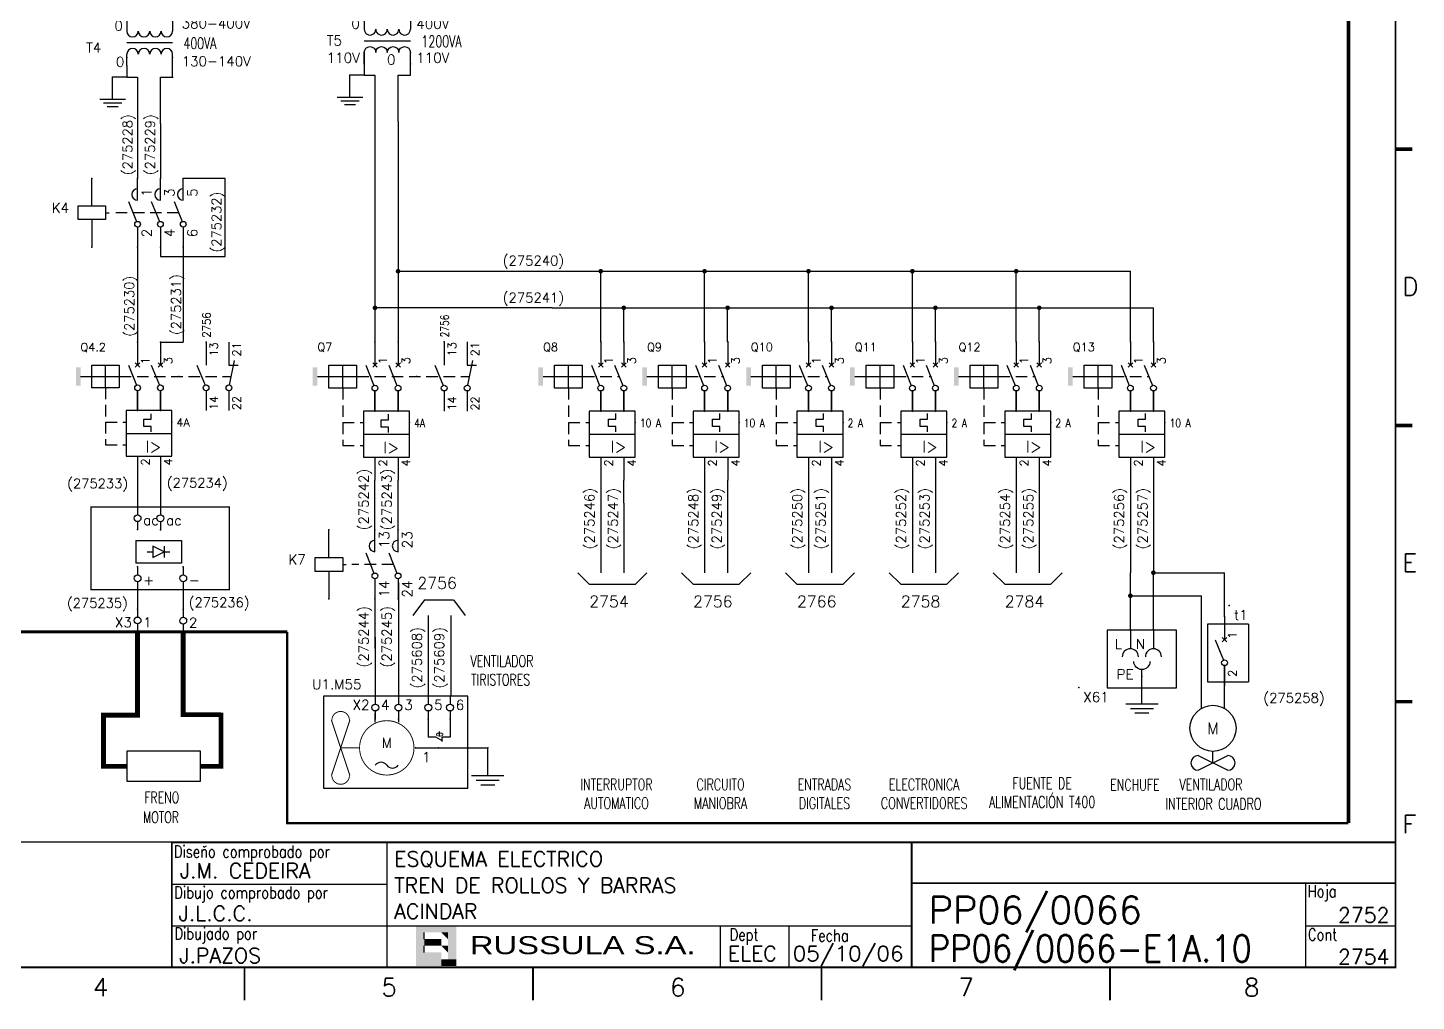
# Model space of a CAD drawing. Extents: x 12 to 526, y -7 to 367.
# Drawn here: x 222.1 to 526.2, y -6.9 to 206.4 of the extents above; entities that cross this region are included whole.
import ezdxf
from ezdxf.enums import TextEntityAlignment as Align

# ---------------------------------------------------------------- set-up
doc = ezdxf.new("R2010")
doc.units = 0
doc.header["$LTSCALE"] = 10
doc.header["$MEASUREMENT"] = 0
doc.linetypes.add('DASHDOT', pattern=[1, 0.5, -0.25, 0, -0.25])
doc.linetypes.add('HIDDEN', pattern=[0.375, 0.25, -0.125])
doc.layers.get('0').update_dxf_attribs({"linetype": 'CONTINUOUS'})
for name, color, linetype in [('$MKLNK', 7, 'HIDDEN'), ('1', 7, 'CONTINUOUS'), ('10', 5, 'CONTINUOUS'), ('102', 7, 'CONTINUOUS'), ('2', 7, 'CONTINUOUS'), ('25', 3, 'CONTINUOUS'), ('35', 2, 'CONTINUOUS'), ('4', 7, 'HIDDEN'), ('8', 1, 'CONTINUOUS'), ('9', 6, 'CONTINUOUS'), ('DIBUJO', 7, 'CONTINUOUS'), ('NODE', 7, 'CONTINUOUS')]:
    doc.layers.add(name, color=color, linetype=linetype)
doc.styles.add('ABBSTYLE', font='ROMANS.SHX', dxfattribs={"width": 0.8})
doc.styles.add('HELVETICA', font='HELV.SHX')
doc.styles.add('LABEL', font='SIMPLEX', dxfattribs={"width": 0.8, "height": 4})
doc.styles.add('ROMANS', font='romans')
doc.styles.get("Standard").update_dxf_attribs({"font": 'simplex'})

# ---------------------------------------------------------------- blocks, each defined once
blk = doc.blocks.new('NOD', base_point=(237.5, 170))
at = {"layer": 'NODE'}
blk.add_point((237.5, 170), dxfattribs=at)
blk = doc.blocks.new('T2')
for p, q in [((152.83, 172.88), (152.83, 177.24)), ((157.83, 172.88), (157.83, 177.24)), ((152.83, 162.88), (152.83, 157.88)), ((157.83, 162.88), (157.83, 157.88))]:
    blk.add_line(p, q)
for p in [(150.33, 170.38), (160.33, 170.38)]:
    blk.add_point(p)
at = {"layer": '102'}
for p, q in [((152.83, 187.88), (152.83, 182.88)), ((157.83, 187.88), (157.83, 182.88)), ((167.83, 187.88), (167.83, 182.88)), ((172.83, 187.88), (172.83, 182.88)), ((172.96, 178.49), (174.08, 183.88)), ((150.83, 182.88), (152.6, 178.46)), ((155.83, 182.88), (157.6, 178.46)), ((165.83, 182.88), (167.6, 178.46)), ((172.83, 182.88), (174.83, 182.88)), ((152.83, 177.25), (152.83, 172.88)), ((157.83, 177.25), (157.83, 172.88)), ((167.83, 177.25), (167.83, 172.88)), ((172.83, 177.25), (172.83, 172.88)), ((160.33, 172.88), (150.33, 172.88)), ((150.33, 172.88), (150.33, 167.88)), ((155.78, 170.99), (155.78, 172.21)), ((160.33, 167.88), (160.33, 172.88)), ((154.18, 170.99), (155.78, 170.99)), ((154.18, 169.39), (154.18, 170.99)), ((155.78, 169.39), (154.18, 169.39)), ((155.78, 168.21), (155.78, 169.39)), ((150.33, 167.88), (160.33, 167.88)), ((150.33, 167.88), (150.33, 162.88)), ((160.33, 162.88), (160.33, 167.88)), ((150.33, 162.88), (160.33, 162.88))]:
    blk.add_line(p, q, dxfattribs=at)
for centre in [(152.83, 177.88), (157.83, 177.88), (167.83, 177.88), (172.83, 177.88)]:
    blk.add_circle(centre, 0.625, dxfattribs=at)
for p in [(151.83, 180.38), (156.83, 180.38), (161.83, 180.38), (161.83, 180.38), (166.83, 180.38)]:
    blk.add_point(p, dxfattribs=at)
at = {"layer": '2', "linetype": 'HIDDEN'}
for p, q in [((145.83, 177.88), (145.83, 165.38)), ((148.96, 180.38), (173.29, 180.38)), ((145.83, 170.38), (150.33, 170.38)), ((145.83, 165.38), (150.33, 165.38))]:
    blk.add_line(p, q, dxfattribs=at)
at = {"layer": '2'}
blk.add_trace([(140.33, 182.38), (139.33, 182.38), (140.33, 178.38), (139.33, 178.38)], dxfattribs=at)
at = {"layer": 'DIBUJO'}
for p, q in [((142.83, 177.88), (142.83, 182.88)), ((142.83, 182.88), (148.83, 182.88)), ((145.83, 177.88), (145.83, 182.88)), ((148.83, 182.88), (148.83, 177.88)), ((153.33, 183.38), (152.33, 182.38)), ((152.33, 183.38), (153.33, 182.38)), ((157.33, 183.38), (158.33, 182.38)), ((158.33, 183.38), (157.33, 182.38)), ((140.33, 180.38), (148.83, 180.38)), ((148.83, 177.88), (142.83, 177.88))]:
    blk.add_line(p, q, dxfattribs=at)
at = {"layer": '2'}
for p in [(152.83, 187.88), (157.83, 187.88), (167.83, 187.88), (152.83, 172.88), (157.83, 172.88)]:
    blk.add_blockref('NOD', p, dxfattribs=at)
at = {"layer": '102'}
blk.add_text('I>', height=2.52, dxfattribs=at).set_placement((156.33, 163.72), align=Align.CENTER)
at = {"layer": 'DIBUJO', "color": 1, "style": 'ROMANS'}
for s, p in [('13', (170.43, 184.76)), ('21', (175.43, 184.76)), ('1', (155.43, 183.05)), ('3', (160.43, 183.05)), ('14', (170.43, 173)), ('22', (175.43, 173)), ('2', (155.43, 160.86)), ('4', (160.43, 160.86))]:
    blk.add_text(s, height=1.8, rotation=90, dxfattribs=at).set_placement(p)
at = {"layer": 'DIBUJO', "color": 6, "style": 'ROMANS', "width": 0.8}
for p in [(168.83, 188.88), (173.83, 188.88)]:
    blk.add_attdef('PAGCAUXABIERTO1', p, '', height=1.8, rotation=90, dxfattribs=at)
at = {"layer": 'DIBUJO', "color": 6, "style": 'ROMANS'}
blk.add_attdef('REFERENCIA', (140.33, 185.88), '', height=1.8, dxfattribs=at)
at = {"layer": 'DIBUJO', "color": 6, "style": 'ROMANS', "width": 0.8}
blk.add_attdef('REGULACION', (161.33, 169.38), '', height=1.8, dxfattribs=at)
blk = doc.blocks.new('CC')
at = {"layer": '$MKLNK'}
blk.add_line((142.44, 173.8), (133.44, 173.8), dxfattribs=at)
for p, q in [((138.44, 176.55), (138.44, 181.3)), ((143.44, 176.55), (143.44, 181.3)), ((138.44, 170.67), (138.44, 166.3)), ((143.44, 170.67), (143.44, 166.3))]:
    blk.add_line(p, q)
at = {"layer": '102'}
for p, q in [((136.44, 176.3), (138.21, 171.88)), ((141.44, 176.3), (143.21, 171.88))]:
    blk.add_line(p, q, dxfattribs=at)
for centre in [(138.44, 171.3), (143.44, 171.3)]:
    blk.add_circle(centre, 0.625, dxfattribs=at)
for centre in [(138.44, 177.8), (143.44, 177.8)]:
    blk.add_arc(centre, 1.25, 90, 270, dxfattribs=at)
at = {"layer": '2'}
for p in [(138.44, 181.3), (143.44, 181.3), (138.44, 166.3), (143.44, 166.3)]:
    blk.add_blockref('NOD', p, dxfattribs=at)
at = {"layer": '8', "flags": 8}
for tag, p in [('1A', (141.52, 177.3)), ('3A', (146.52, 177.3))]:
    blk.add_attdef(tag, p, '', height=2.15, rotation=90, dxfattribs=at)
for tag, p in [('2A', (141.52, 170.3)), ('4A', (146.52, 170.3))]:
    blk.add_attdef(tag, text='', height=2.15, rotation=90, dxfattribs=at).set_placement(p, align=Align.RIGHT)
at = {"layer": '9'}
blk.add_attdef('ID', text='', height=2.15, rotation=90, dxfattribs=at).set_placement((131.19, 173.8), align=Align.CENTER)
blk = doc.blocks.new('$$PLU21C')
for p, q in [((0, 2.5), (0, 0.75)), ((0, -0.75), (0, -2.5))]:
    blk.add_line(p, q)
at = {"layer": '2'}
blk.add_circle((0, 0), 0.75, dxfattribs=at)
for p in [(0, 2.5), (0, -2.5)]:
    blk.add_blockref('NOD', p, dxfattribs=at)
at = {"layer": '8'}
blk.add_attdef('*A', (1.25, -0.5), '', height=2.15, dxfattribs=at)
at = {"layer": '9'}
blk.add_attdef('ID', text='', height=2.15, dxfattribs=at).set_placement((-1.25, -0.5), align=Align.RIGHT)
blk = doc.blocks.new('$071501S')
at = {"layer": '2'}
for p, q in [((0, -6), (0, 0)), ((-3, -6), (3, -6)), ((-3, -9), (-3, -6)), ((3, -6), (3, -9)), ((3, -9), (-3, -9)), ((0, -9), (0, -15))]:
    blk.add_line(p, q, dxfattribs=at)
at = {"layer": '2', "rotation": 90}
for p in [(0, 0), (0, -15)]:
    blk.add_blockref('NOD', p, dxfattribs=at)
at = {"layer": '8'}
for tag, p in [('1A', (1, -3.325)), ('2A', (1, -13.325))]:
    blk.add_attdef(tag, p, '', height=2.15, dxfattribs=at)
at = {"layer": '9'}
blk.add_attdef('ID', text='', height=2.15, dxfattribs=at).set_placement((-5, -7.5), align=Align.RIGHT)
blk = doc.blocks.new('T1')
for p, q in [((156.28, 167.9), (156.28, 172.26)), ((161.28, 167.9), (161.28, 172.26)), ((156.28, 157.9), (156.28, 152.9)), ((161.28, 157.9), (161.28, 152.9))]:
    blk.add_line(p, q)
for p in [(153.78, 165.4), (163.78, 165.4)]:
    blk.add_point(p)
at = {"layer": '102'}
for p, q in [((156.28, 182.9), (156.28, 177.9)), ((161.28, 182.9), (161.28, 177.9)), ((154.28, 177.9), (156.04, 173.48)), ((159.28, 177.9), (161.04, 173.48)), ((156.28, 172.28), (156.28, 167.9)), ((161.28, 172.28), (161.28, 167.9)), ((163.78, 167.9), (153.78, 167.9)), ((153.78, 167.9), (153.78, 162.9)), ((157.96, 166.18), (159.56, 166.18)), ((157.96, 164.58), (157.96, 166.18)), ((159.56, 166.18), (159.56, 167.4)), ((163.78, 162.9), (163.78, 167.9)), ((153.78, 162.9), (163.78, 162.9)), ((153.78, 162.9), (153.78, 157.9)), ((159.56, 164.58), (157.96, 164.58)), ((159.56, 163.4), (159.56, 164.58)), ((163.78, 157.9), (163.78, 162.9)), ((153.78, 157.9), (163.78, 157.9))]:
    blk.add_line(p, q, dxfattribs=at)
for centre in [(156.28, 172.9), (161.28, 172.9)]:
    blk.add_circle(centre, 0.625, dxfattribs=at)
for p in [(155.28, 175.4), (160.28, 175.4)]:
    blk.add_point(p, dxfattribs=at)
at = {"layer": '2', "linetype": 'HIDDEN'}
for p, q in [((152.41, 175.4), (160.28, 175.4)), ((149.28, 172.9), (149.28, 160.4)), ((149.28, 165.4), (153.78, 165.4)), ((149.28, 160.4), (153.78, 160.4))]:
    blk.add_line(p, q, dxfattribs=at)
at = {"layer": '2'}
blk.add_trace([(143.78, 177.4), (142.78, 177.4), (143.78, 173.4), (142.78, 173.4)], dxfattribs=at)
at = {"layer": 'DIBUJO'}
for p, q in [((146.28, 172.9), (146.28, 177.9)), ((146.28, 177.9), (152.28, 177.9)), ((149.28, 172.9), (149.28, 177.9)), ((152.28, 177.9), (152.28, 172.9)), ((156.78, 178.4), (155.78, 177.4)), ((155.78, 178.4), (156.78, 177.4)), ((160.78, 178.4), (161.78, 177.4)), ((161.78, 178.4), (160.78, 177.4)), ((143.78, 175.4), (152.28, 175.4)), ((152.28, 172.9), (146.28, 172.9))]:
    blk.add_line(p, q, dxfattribs=at)
at = {"layer": '2'}
for p in [(156.28, 182.9), (161.28, 182.9), (156.28, 167.9), (161.28, 167.9)]:
    blk.add_blockref('NOD', p, dxfattribs=at)
at = {"layer": '102'}
blk.add_text('I>', height=2.52, dxfattribs=at).set_placement((160.11, 158.91), align=Align.CENTER)
at = {"layer": 'DIBUJO', "color": 1, "style": 'ROMANS'}
for s, p in [('1', (158.88, 178.08)), ('3', (163.88, 178.08)), ('2', (158.88, 155.89)), ('4', (163.88, 155.89))]:
    blk.add_text(s, height=1.8, rotation=90, dxfattribs=at).set_placement(p)
at = {"layer": 'DIBUJO', "color": 6, "style": 'ROMANS'}
blk.add_attdef('REFERENCIA', (143.78, 180.9), '', height=1.8, dxfattribs=at)
at = {"layer": 'DIBUJO', "color": 6, "style": 'ROMANS', "width": 0.8}
blk.add_attdef('REGULACION', (164.78, 164.4), '', height=1.8, dxfattribs=at)
blk = doc.blocks.new('$PP313')
at = {"layer": '2'}
blk.add_blockref('NOD', (0, 0), dxfattribs=at)
at = {"layer": '8'}
blk.add_attdef('1A', (1, -3.325), '', height=2.15, dxfattribs=at)
at = {"layer": '9'}
blk.add_attdef('ID', (1, 1), '', height=2.15, dxfattribs=at)
blk = doc.blocks.new('$$PLU21')
blk.add_line((0, -2.5), (0, 2.5))
at = {"layer": '2'}
for p in [(0, 2.5), (0, -2.5)]:
    blk.add_blockref('NOD', p, dxfattribs=at)
at = {"layer": '8'}
blk.add_attdef('*A', (1.25, -0.5), '', height=2.15, dxfattribs=at)
at = {"layer": '9'}
blk.add_attdef('ID', text='', height=2.15, dxfattribs=at).set_placement((-1.25, -0.5), align=Align.RIGHT)
blk = doc.blocks.new('$021501')
at = {"layer": '2'}
for p, q in [((0, -6), (0, 0)), ((-3.5, -6), (3.5, -6)), ((-2.5, -7), (2.5, -7)), ((-1.5, -8), (1.5, -8))]:
    blk.add_line(p, q, dxfattribs=at)
blk.add_blockref('NOD', (0, 0), dxfattribs=at)
blk = doc.blocks.new('$030301')
at = {"layer": '2'}
blk.add_line((0, 0), (4, 0), dxfattribs=at)
blk.add_arc((5.75, 0), 1.75, 90, 270, dxfattribs=at)
at = {"layer": '9'}
blk.add_blockref('NOD', (0, 0), dxfattribs=at)
at = {"layer": '8'}
blk.add_attdef('1A', text='', height=2.15, dxfattribs=at).set_placement((3, -3.325), align=Align.RIGHT)
at = {"layer": '9'}
blk.add_attdef('ID', text='', height=2.15, dxfattribs=at).set_placement((5, 2.5), align=Align.CENTER)
blk = doc.blocks.new('$060303')
at = {"layer": '2'}
for p, q in [((0, 0), (2.5, 0)), ((0, -10), (2.5, -10))]:
    blk.add_line(p, q, dxfattribs=at)
for centre in [(2.5, -1.25), (2.5, -3.75), (2.5, -6.25), (2.5, -8.75)]:
    blk.add_arc(centre, 1.25, 270, 90, dxfattribs=at)
for p in [(0, 0), (0, -10)]:
    blk.add_blockref('NOD', p, dxfattribs=at)
at = {"layer": '8'}
for tag, p in [('1A', (1.5, -3.325)), ('2A', (1.5, -13.325))]:
    blk.add_attdef(tag, text='', height=2.15, dxfattribs=at).set_placement(p, align=Align.RIGHT)
at = {"layer": '9'}
blk.add_attdef('ID', text='', height=2.15, dxfattribs=at).set_placement((0, 1.175), align=Align.CENTER)
blk = doc.blocks.new('newcajec')
at = {"layer": '1'}
for p, q in [((179.4, 20.85), (0.13, 20.85)), ((215.2, 20.8), (215.2, 0)), ((184.64, 20.18), (184.81, 20.01)), ((184.81, 20.01), (185.18, 20.25)), ((179.4, 13.87), (215.2, 13.87)), ((368, 14.06), (368, 0)), ((179.4, 6.93), (267.63, 6.93)), ((267.63, 6.93), (302.5, 6.93)), ((282.07, 6.93), (282.07, 0)), ((368, 6.93), (383, 6.93)), ((270.63, 6.91), (270.63, 0))]:
    blk.add_line(p, q, dxfattribs=at)
at = {"layer": '1', "const_width": 0.3}
blk.add_lwpolyline([(0, 0), (0, 272.5), (383, 272.5), (383, 0)], close=True, dxfattribs=at)
at = {"layer": '1'}
for points in [[(383.01, 136.23, 0.6, 0.6, 0), (385.82, 136.23, 0.6, 0.6, 0)], [(383.01, 90.23, 0.6, 0.6, 0), (385.82, 90.23, 0.6, 0.6, 0)], [(383.01, 44.23, 0.6, 0.6, 0), (385.82, 44.23, 0.6, 0.6, 0)], [(383, 20.8, 0.3, 0.3, 0), (179.4, 20.8, 0.3, 0.3, 0), (179.4, 0, 0.3, 0.3, 0)], [(302.5, 20.8, 0.3, 0.3, 0), (302.5, 0, 0.3, 0.3, 0)], [(302.5, 14, 0.3, 0.3, 0), (383, 14, 0.3, 0.3, 0)], [(191.5, -5.5, 0.3, 0.3, 0), (191.5, -0.09, 0.3, 0.3, 0)], [(239.5, -5.5, 0.3, 0.3, 0), (239.5, -0.09, 0.3, 0.3, 0)], [(287.5, -5.5, 0.3, 0.3, 0), (287.5, -0.09, 0.3, 0.3, 0)], [(335.5, -5.5, 0.3, 0.3, 0), (335.5, -0.09, 0.3, 0.3, 0)]]:
    blk.add_lwpolyline(points, format="xyseb", dxfattribs=at)
at = {"layer": '2', "color": 14}
for p, q in [((221.42, 4.69), (221.42, 5.81)), ((221.42, 2.47), (221.42, 3.58))]:
    blk.add_line(p, q, dxfattribs=at)
for points in [[(220.05, 5.81), (220.05, 6.92), (226.74, 5.81), (226.74, 6.92)], [(221.42, 2.47), (220.05, 2.47), (221.42, 5.81), (220.05, 5.81)], [(221.42, 4.69), (224.25, 4.69), (221.42, 3.58), (224.25, 3.58)], [(224.25, 5.81), (225.37, 5.81), (225.37, 4.69)], [(225.37, 5.81), (226.74, 5.81), (225.37, 1.35), (226.74, 1.35)], [(224.25, 0.24), (224.25, 2.47), (220.05, 0.24), (220.05, 2.47)], [(224.25, 3.58), (225.37, 3.58), (225.37, 2.47)], [(226.74, 1.35), (226.74, 0.24), (224.25, 1.35), (224.25, 0.24)]]:
    blk.add_solid(points, dxfattribs=at)
at = {"layer": '1', "style": 'ROMANS'}
for s, p in [('D', (384.13, 111.84)), ('E', (384.13, 65.84)), ('F', (384.13, 22.34)), ('4', (166.29, -4.82)), ('5', (214.29, -4.82)), ('6', (262.29, -4.82)), ('7', (310.29, -4.82)), ('8', (357.79, -4.82))]:
    blk.add_text(s, height=3, dxfattribs=at).set_placement(p)
at = {"layer": '1', "style": 'LABEL', "width": 0.8}
for s, p in [('Diseno comprobado por', (179.73, 18.27)), ('Dibujo comprobado por', (179.81, 11.47)), ('Hoja', (368.38, 11.66)), ('Dibujado por', (179.83, 4.64)), ('Fecha', (285.71, 4.3)), ('Cont', (368.43, 4.46))]:
    blk.add_text(s, height=2, dxfattribs=at).set_placement(p)
blk.add_text('Dept', height=2, dxfattribs=at).set_placement((274.61, 4.44), align=Align.CENTER)
at = {"layer": '10', "style": 'ROMANS'}
for tag, p in [('REV41', (3.5, 18.74)), ('REV43', (77.7, 18.74)), ('REV31', (3.5, 14.58)), ('REV33', (77.7, 14.58)), ('REV21', (3.5, 10.42)), ('REV23', (77.7, 10.42)), ('REV11', (3.5, 6.27)), ('REV13', (77.7, 6.27))]:
    blk.add_attdef(tag, text='', height=2.5, dxfattribs=at).set_placement(p, align=Align.MIDDLE)
for tag, p, height in [('REV42', (8, 17.49), 2.5), ('DOCUMENTTYPE', (216.43, 16.8), 2.5), ('NOTA', (305.32, 15.8), 3), ('SHEETNAME1', (100.5, 15.83), 2.5), ('DESIGNCHECK', (180.74, 14.83), 2.5), ('REV32', (8, 13.33), 2.5), ('SHEETNAME2', (100.5, 11.67), 2.5), ('OBJECT', (216.43, 12.4), 2.5), ('REV22', (8, 9.17), 2.5), ('ORDER', (305.32, 7.3), 4.5), ('SHEETNAME3', (100.5, 7.51), 2.5), ('DRAWINGCHECK', (180.53, 7.71), 2.5), ('CUSTOMER', (216.43, 8.08), 2.5), ('REV12', (8, 5.01), 2.5), ('SHEETNAME4', (100.5, 3.35), 2.5), ('DOCUMENT_ID', (305.32, 0.93), 4.4), ('USER', (180.63, 0.71), 2.5), ('DEPARTMENT', (271.93, 1.05), 2.5)]:
    blk.add_attdef(tag, p, '', height=height, dxfattribs=at)
for tag, width, p, p2 in [('REV44', 1.221199, (84.53, 17.49), (98.48, 17.49)), ('REV34', 1.221199, (84.53, 13.33), (98.48, 13.33)), ('REV24', 1.221199, (84.53, 9.17), (98.48, 9.17)), ('REV14', 1.221199, (84.53, 5.01), (98.48, 5.01)), ('CREATED2', 7.039915, (282.71, 1.05), (301.14, 1.05))]:
    blk.add_attdef(tag, text='', height=2.5, dxfattribs=dict(at, width=width)).set_placement(p, p2, align=Align.FIT)
for tag, p in [('SHEET', (382, 7.43)), ('NEXTSHEET', (382, 0.5))]:
    blk.add_attdef(tag, text='', height=2.5, dxfattribs=at).set_placement(p, align=Align.RIGHT)
at = {"layer": 'DIBUJO', "color": 14, "style": 'HELVETICA', "width": 1.3}
blk.add_text('RUSSULA S.A.', height=3, dxfattribs=at).set_placement((229, 2.19))
blk = doc.blocks.new('$71302MS')
at = {"layer": '$MKLNK'}
blk.add_line((9, -7.5), (-5, -7.5), dxfattribs=at)
for p, q in [((0, -4.75), (0, 0)), ((5, -4.75), (5, 0)), ((10, -4.75), (10, 0)), ((0, -10.62), (0, -15)), ((5, -10.62), (5, -15)), ((10, -10.62), (10, -15))]:
    blk.add_line(p, q)
at = {"layer": '102'}
for p, q in [((-2, -5), (-0.23, -9.42)), ((3, -5), (4.77, -9.42)), ((8, -5), (9.77, -9.42))]:
    blk.add_line(p, q, dxfattribs=at)
for centre in [(0, -10), (5, -10), (10, -10)]:
    blk.add_circle(centre, 0.625, dxfattribs=at)
for centre in [(0, -3.5), (5, -3.5), (10, -3.5)]:
    blk.add_arc(centre, 1.25, 90, 270, dxfattribs=at)
at = {"layer": '2'}
for p in [(0, 0), (5, 0), (10, 0), (0, -15), (5, -15), (10, -15)]:
    blk.add_blockref('NOD', p, dxfattribs=at)
at = {"layer": '8', "flags": 8}
for tag, p in [('1A', (3.07, -4)), ('3A', (8.07, -4)), ('5A', (13.07, -4))]:
    blk.add_attdef(tag, p, '', height=2.15, rotation=90, dxfattribs=at)
for tag, p in [('2A', (3.07, -11)), ('4A', (8.07, -11)), ('6A', (13.07, -11))]:
    blk.add_attdef(tag, text='', height=2.15, rotation=90, dxfattribs=at).set_placement(p, align=Align.RIGHT)
at = {"layer": '9'}
blk.add_attdef('ID', text='', height=2.15, rotation=90, dxfattribs=at).set_placement((-7.25, -7.5), align=Align.CENTER)
blk = doc.blocks.new('$$PLD12C')
for p, q in [((0, 2.5), (0, 0.75)), ((0, -0.75), (0, -2.5))]:
    blk.add_line(p, q)
at = {"layer": '2'}
blk.add_circle((0, 0), 0.75, dxfattribs=at)
for p in [(0, 2.5), (0, -2.5)]:
    blk.add_blockref('NOD', p, dxfattribs=at)
at = {"layer": '8'}
blk.add_attdef('*A', (1.25, -1.5), '', height=2.15, dxfattribs=at)
at = {"layer": '9'}
blk.add_attdef('ID', text='', height=2.15, dxfattribs=at).set_placement((-1.25, -1.5), align=Align.RIGHT)
blk = doc.blocks.new('TRAFO')
at = {"layer": '2'}
for p, q in [((226.86, 189.08), (226.86, 186.58)), ((236.86, 189.08), (236.86, 186.58))]:
    blk.add_line(p, q, dxfattribs=at)
for centre in [(228.11, 186.58), (230.61, 186.58), (233.11, 186.58), (235.61, 186.58)]:
    blk.add_arc(centre, 1.25, 180, 0, dxfattribs=at)
at = {"layer": '2', "rotation": 270}
for p in [(226.86, 189.08), (236.86, 189.08)]:
    blk.add_blockref('NOD', p, dxfattribs=at)
at = {"layer": '8'}
for tag, p in [('2A', (225.98, 186.74)), ('380-400V', (253.99, 187.22))]:
    blk.add_attdef(tag, text='', height=2.15, dxfattribs=at).set_placement(p, align=Align.RIGHT)
at = {"layer": '9'}
blk.add_attdef('ID', text='', height=2.15, dxfattribs=at).set_placement((219.58, 181.92), align=Align.CENTER)
blk = doc.blocks.new('TRAFO1')
at = {"layer": '2'}
for p, q in [((0, 0), (0, 2.5)), ((10, 0), (10, 2.5))]:
    blk.add_line(p, q, dxfattribs=at)
for centre in [(1.25, 2.5), (3.75, 2.5), (6.25, 2.5), (8.75, 2.5)]:
    blk.add_arc(centre, 1.25, 0, 180, dxfattribs=at)
for p, rotation in [((0.01, 1.71), 90), ((10.01, 1.71), 270)]:
    blk.add_blockref('NOD', p, dxfattribs=dict(at, rotation=rotation))
at = {"layer": '8'}
for tag, p in [('2A', (-0.56, -0.27)), ('380-400V', (27.13, -0.16))]:
    blk.add_attdef(tag, text='', height=2.15, dxfattribs=at).set_placement(p, align=Align.RIGHT)

msp = doc.modelspace()

# ---------------------------------------------------------------- linework, layer by layer
for p, q in [((298.11, 96.38), (298.11, 107.26)), ((303.16, 96.38), (303.16, 107.26)), ((245.71, 94.07), (255.71, 94.07)), ((248.21, 91.57), (249.46, 91.57)), ((249.46, 92.82), (249.46, 90.32)), ((251.96, 91.57), (249.46, 92.82)), ((249.46, 90.32), (251.96, 91.57)), ((251.96, 92.82), (251.96, 90.32)), ((251.96, 91.57), (253.21, 91.57)), ((255.71, 89.07), (245.71, 89.07)), ((298.11, 84.83), (298.11, 76)), ((303.23, 84.83), (303.23, 76)), ((308.92, 81.02), (306.37, 77.59)), ((308.92, 81.02), (315.26, 81.02)), ((315.3, 81.02), (317.85, 77.59)), ((298.11, 76), (298.17, 75.85)), ((303.23, 76), (303.23, 75.85)), ((473.65, 74.36), (458.5, 74.36)), ((458.5, 74.36), (458.5, 61.73)), ((473.65, 61.73), (473.65, 74.36)), ((489.43, 75.72), (480.47, 75.72)), ((480.47, 75.72), (480.47, 63.09)), ((484.18, 62.21), (484.18, 66.62)), ((458.5, 61.73), (473.65, 61.73)), ((480.47, 63.09), (489.43, 63.09))]:
    msp.add_line(p, q)
at = {"layer": '102'}
for p, q in [((484.18, 77.36), (484.18, 72.31)), ((482.16, 72.31), (483.94, 67.85)), ((484.18, 66.63), (484.18, 62.21))]:
    msp.add_line(p, q, dxfattribs=at)
msp.add_circle((484.18, 67.26), 0.631, dxfattribs=at)
msp.add_point((483.17, 69.79), dxfattribs=at)
at = {"layer": '2', "color": 7}
for p, q in [((243.77, 203.16), (253.77, 203.16)), ((295.76, 203.56), (305.86, 203.56)), ((295.76, 201.04), (295.76, 196.04)), ((305.86, 196.04), (305.86, 201.04)), ((243.77, 198.16), (243.77, 195.58)), ((253.77, 195.58), (253.77, 198.16)), ((243.77, 195.58), (240.63, 195.58)), ((243.77, 195.58), (246.11, 195.58)), ((246.11, 195.58), (246.11, 185.59)), ((251.16, 195.58), (253.87, 195.58)), ((295.76, 196.04), (292.63, 196.04)), ((295.76, 196.04), (298.11, 196.04)), ((298.11, 196.04), (298.11, 186.04)), ((303.16, 196.04), (305.86, 196.04)), ((265.32, 173.37), (256.11, 173.37)), ((265.32, 156.27), (265.32, 173.37)), ((246.11, 158.37), (246.11, 141.42)), ((251.11, 158.37), (251.11, 156.27)), ((256.11, 158.37), (256.11, 137.51)), ((251.11, 156.27), (265.32, 156.27)), ((303.16, 153.07), (438.55, 153.07)), ((438.55, 153.07), (463.55, 153.07)), ((336.94, 145.05), (298.11, 145.04)), ((298.11, 145.04), (298.11, 137.56)), ((303.16, 145.04), (303.16, 137.56)), ((336.94, 145.05), (468.6, 145.05)), ((251.11, 137.51), (256.11, 137.51)), ((347.55, 102.21), (347.55, 86.98)), ((352.6, 102.21), (352.6, 86.98)), ((370.3, 102.21), (370.3, 86.98)), ((375.35, 102.21), (375.35, 86.98)), ((393.05, 102.21), (393.05, 86.98)), ((398.1, 102.21), (398.1, 86.98)), ((415.8, 102.21), (415.8, 86.98)), ((420.85, 102.21), (420.85, 86.98)), ((438.55, 102.21), (438.55, 86.98)), ((443.6, 102.21), (443.6, 86.98)), ((463.55, 102.21), (463.55, 86.98)), ((468.6, 102.21), (468.6, 86.98)), ((245.71, 94.07), (245.71, 89.07)), ((255.71, 94.07), (255.71, 89.07)), ((342.5, 86.98), (345.03, 84.46)), ((355.13, 84.46), (357.65, 86.98)), ((365.25, 86.98), (367.78, 84.46)), ((377.88, 84.46), (380.4, 86.98)), ((388, 86.98), (390.53, 84.46)), ((400.63, 84.46), (403.15, 86.98)), ((410.75, 86.98), (413.28, 84.46)), ((423.38, 84.46), (425.9, 86.98)), ((433.5, 86.98), (436.03, 84.46)), ((446.13, 84.46), (448.65, 86.98)), ((463.55, 74.36), (463.55, 86.98)), ((468.35, 86.98), (484.18, 86.98)), ((468.6, 74.36), (468.6, 86.98)), ((484.18, 77.33), (484.18, 86.98)), ((246.11, 83.26), (246.11, 79.02)), ((256.11, 83.26), (256.11, 77.21)), ((345.03, 84.46), (355.13, 84.46)), ((367.78, 84.46), (377.88, 84.46)), ((390.53, 84.46), (400.63, 84.46)), ((413.28, 84.46), (423.38, 84.46)), ((436.03, 84.46), (446.13, 84.46)), ((463.3, 81.93), (479.13, 81.93)), ((479.13, 57.23), (479.13, 81.93)), ((309.79, 77.59), (309.79, 59.96)), ((314.69, 77.59), (314.69, 59.96)), ((298.17, 70.47), (298.17, 75.85)), ((303.23, 75.85), (303.25, 71.46)), ((489.43, 75.72), (489.43, 63.09)), ((298.17, 72.85), (298.17, 59.96)), ((303.25, 71.46), (303.25, 59.96)), ((484.18, 57.23), (484.18, 63.43)), ((318.41, 59.96), (286.8, 59.96)), ((286.8, 59.96), (286.8, 39.76)), ((318.41, 39.76), (318.41, 59.96)), ((303.25, 54.91), (303.25, 54.25)), ((308.27, 48.6), (318.41, 48.6)), ((318.41, 48.6), (322.81, 48.6)), ((478.42, 46.93), (484.88, 43.7)), ((478.42, 43.7), (484.88, 46.93)), ((481.65, 45.31), (481.65, 47.84)), ((286.8, 39.76), (318.41, 39.76))]:
    msp.add_line(p, q, dxfattribs=at)
at = {"layer": '2'}
for p, q in [((251.16, 185.43), (251.16, 195.58)), ((303.16, 185.89), (303.16, 196.04)), ((246.11, 185.59), (246.11, 173.37)), ((298.11, 186.04), (298.11, 145.29)), ((303.16, 185.89), (303.16, 153.32)), ((251.16, 185.43), (251.16, 173.37)), ((239.11, 165.87), (239.86, 165.87)), ((303.16, 153.07), (303.16, 145.04)), ((347.55, 137.56), (347.55, 153.07)), ((370.3, 137.56), (370.3, 153.07)), ((393.05, 137.56), (393.05, 153.32)), ((415.8, 137.56), (415.8, 153.07)), ((438.55, 137.56), (438.55, 153.07)), ((463.55, 137.56), (463.55, 153.07)), ((352.6, 137.56), (352.6, 145.05)), ((375.35, 137.56), (375.35, 145.05)), ((398.1, 137.56), (398.1, 145.05)), ((420.85, 137.56), (420.85, 145.05)), ((443.6, 137.56), (443.6, 145.05)), ((468.6, 137.56), (468.6, 145.05)), ((246.11, 141.42), (246.11, 137.51)), ((246.11, 107.51), (246.11, 101.43)), ((251.11, 107.51), (251.11, 101.41)), ((347.55, 107.26), (347.55, 102.21)), ((352.6, 102.21), (352.6, 107.26)), ((370.3, 107.26), (370.3, 102.21)), ((375.35, 107.26), (375.35, 102.21)), ((393.05, 107.26), (393.05, 102.21)), ((398.1, 107.26), (398.1, 102.21)), ((415.8, 107.26), (415.8, 104.22)), ((420.85, 107.26), (420.85, 102.21)), ((438.55, 107.26), (438.55, 102.21)), ((443.6, 107.26), (443.6, 102.21)), ((463.55, 107.26), (463.55, 102.21)), ((468.6, 107.26), (468.6, 102.21)), ((415.8, 104.22), (415.8, 102.21)), ((291.04, 88.8), (291.8, 88.8)), ((298.17, 54.24), (298.17, 56.17)), ((259.9, 47.87), (243.75, 47.87)), ((243.75, 47.87), (243.75, 41.27)), ((259.9, 41.27), (259.9, 47.87)), ((243.75, 41.27), (259.9, 41.27))]:
    msp.add_line(p, q, dxfattribs=at)
at = {"layer": '2', "color": 3, "linetype": 'DASHDOT'}
for points, const_width in [([(23.4, 344.41), (511.32, 344.41), (511.32, 32.11)], 0.778), ([(278.9, 74.02), (23.4, 74.02), (23.4, 344.41)], 0.707)]:
    msp.add_lwpolyline(points, dxfattribs=dict(at, const_width=const_width))
at = {"layer": '2', "color": 7}
for points in [[(302.91, 153.07, 0.505, 0.505, 1), (303.41, 153.07, 0.505, 0.505, 1)], [(297.86, 145.04, 0.505, 0.505, 1), (298.36, 145.04, 0.505, 0.505, 1)], [(468.35, 86.98, 0.505, 0.505, 1), (468.86, 86.98, 0.505, 0.505, 1)], [(463.3, 81.93, 0.505, 0.505, 1), (463.81, 81.93, 0.505, 0.505, 1)]]:
    msp.add_lwpolyline(points, format="xyseb", close=True, dxfattribs=at)
at = {"layer": '2', "color": 7, "const_width": 0.505}
for points in [[(347.3, 153.07, 1), (347.8, 153.07, 1)], [(370.05, 153.07, 1), (370.55, 153.07, 1)], [(392.8, 153.07, 1), (393.3, 153.07, 1)], [(415.55, 153.07, 1), (416.05, 153.07, 1)], [(438.3, 153.07, 1), (438.8, 153.07, 1)], [(352.35, 145.05, 1), (352.85, 145.05, 1)], [(375.1, 145.05, 1), (375.6, 145.05, 1)], [(397.85, 145.05, 1), (398.35, 145.05, 1)], [(420.6, 145.05, 1), (421.1, 145.05, 1)], [(443.35, 145.05, 1), (443.85, 145.05, 1)]]:
    msp.add_lwpolyline(points, format="xyb", close=True, dxfattribs=at)
at = {"layer": '2', "color": 7}
msp.add_lwpolyline([(235.94, 83.26, 0.302, 0.302, 0), (266.19, 83.26, 0.302, 0.302, 0), (266.19, 101.41, 0.302, 0.302, 0), (235.94, 101.41, 0.302, 0.302, 0), (235.94, 83.26, 0.302, 0.302, 0)], format="xyseb", dxfattribs=at)
at = {"layer": '2', "color": 7, "const_width": 1.06}
for points in [[(239.14, 55.75), (246.1, 55.75), (246.11, 74.02)], [(264.38, 55.86), (256.1, 55.86), (256.1, 74.03)], [(243.75, 44.57), (238.64, 44.57), (238.64, 56.29)], [(259.9, 44.57), (264.38, 44.57), (264.38, 56.34)]]:
    msp.add_lwpolyline(points, dxfattribs=at)
at = {"layer": '2', "color": 3, "linetype": 'DASHDOT'}
msp.add_lwpolyline([(511.32, 32.11, 0.505, 0.505, 0), (278.9, 32.11, 0.505, 0.505, 0), (278.9, 74.02, 0.707, 0.707, 0)], format="xyseb", dxfattribs=at)
at = {"layer": '2'}
for points in [[(288.57, 54.66, 0.242, 0.242, 0), (292.61, 42.54, 0.242, 0.242, 0)], [(292.61, 54.66, 0.242, 0.242, 0), (288.57, 42.54, 0.242, 0.242, 0)], [(288.67, 54.66, 0.202, 0.202, -0.414214), (290.59, 56.58, 0.202, 0.202, -0.414214), (292.51, 54.66, 0.202, 0.202, 0)], [(288.67, 42.54, 0.202, 0.202, 0.414214), (290.59, 40.62, 0.202, 0.202, 0.414214), (292.51, 42.54, 0.202, 0.202, 0)]]:
    msp.add_lwpolyline(points, format="xyseb", dxfattribs=at)
msp.add_lwpolyline([(294.73, 48.6, 0.202, 0.202, 1), (306.65, 48.6, 0.202, 0.202, 1)], format="xyseb", close=True, dxfattribs=at)
at = {"layer": '2', "linetype": 'HIDDEN'}
msp.add_lwpolyline([(290.59, 48.6, 0.242, 0.242, 0), (294.63, 48.6, 0.242, 0.242, 0)], format="xyseb", dxfattribs=at)
at = {"layer": '2', "color": 7}
msp.add_circle((481.65, 52.89), 5.05, dxfattribs=at)
for centre, start, end in [((478.42, 45.31), 90, 270), ((484.88, 45.31), 270, 90)]:
    msp.add_arc(centre, 1.62, start, end, dxfattribs=at)
at = {"layer": '2'}
for centre, start, end in [((299.43, 43.86), 36.8699, 143.1301), ((301.95, 45.76), 216.8699, 323.1301)]:
    msp.add_arc(centre, 1.58, start, end, dxfattribs=at)
at = {"layer": '25'}
msp.add_line((312.16, 52.17), (312.16, 51.19), dxfattribs=at)
at = {"layer": '35', "color": 7}
for p, q in [((309.79, 54.91), (309.79, 50.91)), ((314.54, 54.91), (314.54, 50.91)), ((311.41, 50.91), (309.79, 50.91)), ((312.96, 50.04), (311.41, 50.91)), ((314.54, 50.91), (312.76, 50.91)), ((312.76, 50.91), (312.76, 50.01))]:
    msp.add_line(p, q, dxfattribs=at)
at = {"layer": 'DIBUJO'}
for p, q in [((483.67, 72.82), (484.68, 71.81)), ((484.68, 72.82), (483.67, 71.81))]:
    msp.add_line(p, q, dxfattribs=at)

# ---------------------------------------------------------------- block references
ref = msp.add_blockref('T2', (93.28, -50.37))
ref.add_attrib('REFERENCIA', 'Q4.2', (233.61, 135.51), dxfattribs={"layer": 'DIBUJO', "color": 6, "height": 1.8, "style": 'ROMANS'})
ref.add_attrib('REGULACION', '4A', (254.61, 119.01), dxfattribs={"layer": 'DIBUJO', "color": 6, "height": 1.8, "style": 'ROMANS'})
ref.add_attrib('PAGCAUXABIERTO1', '2756', (262.11, 138.51), dxfattribs={"layer": 'DIBUJO', "color": 6, "height": 1.8, "rotation": 90, "style": 'ROMANS', "width": 0.9})
ref = msp.add_blockref('T2', (143.75, -52.2), dxfattribs=dict(xscale=1.01, yscale=1.01, zscale=1.01))
ref.add_attrib('REFERENCIA', 'Q7', (285.49, 135.54), dxfattribs={"layer": 'DIBUJO', "color": 6, "height": 1.818, "style": 'ROMANS'})
ref.add_attrib('REGULACION', '4A', (306.7, 118.87), dxfattribs={"layer": 'DIBUJO', "color": 6, "height": 1.818, "style": 'ROMANS', "width": 0.8})
ref.add_attrib('PAGCAUXABIERTO1', '2756', (314.27, 138.57), dxfattribs={"layer": 'DIBUJO', "color": 6, "height": 1.818, "rotation": 90, "style": 'ROMANS', "width": 0.8})
at = {"xscale": 1.01, "yscale": 1.01, "zscale": 1.01}
for name, p, values in [('T1', (189.71, -47.17), {'REFERENCIA': 'Q8', 'REGULACION': '10 A'}), ('T1', (212.46, -47.17), {'REFERENCIA': 'Q9', 'REGULACION': '10 A'}), ('T1', (235.21, -47.17), {'REFERENCIA': 'Q10', 'REGULACION': '2 A'}), ('T1', (257.96, -47.17), {'REFERENCIA': 'Q11', 'REGULACION': '2 A'}), ('T1', (280.71, -47.17), {'REFERENCIA': 'Q12', 'REGULACION': '2 A'}), ('T1', (305.72, -47.17), {'REFERENCIA': 'Q13', 'REGULACION': '10 A'}), ('CC', (158.28, -86.73), {'1A': '13', '2A': '14', '3A': '23', '4A': '24'})]:
    msp.add_blockref(name, p, dxfattribs=at).add_auto_attribs(values)
ref = msp.add_blockref('$PP313', (485.22, 79.82), dxfattribs=dict(xscale=-1.01, yscale=1.01, zscale=1.01, rotation=180))
ref.add_attrib('ID', 't1', (486.23, 76.64), dxfattribs={"layer": '9', "height": 2.171, "style": 'ROMANS'})
ref = msp.add_blockref('$030301', (463.55, 74.36), dxfattribs=dict(xscale=1.01, yscale=1.01, zscale=1.01, rotation=270))
ref.add_attrib('1A', 'L', dxfattribs={"layer": '8', "height": 2.17}).set_placement((461.73, 70.29), align=Align.RIGHT)
ref = msp.add_blockref('$030301', (468.6, 74.36), dxfattribs=dict(xscale=1.01, yscale=1.01, zscale=1.01, rotation=270))
ref.add_attrib('1A', 'N', dxfattribs={"layer": '8', "height": 2.17}).set_placement((466.78, 70.29), align=Align.RIGHT)
ref = msp.add_blockref('$030301', (466.08, 61.73), dxfattribs=dict(xscale=-1.01, yscale=1.01, zscale=1.01, rotation=270))
ref.add_attrib('1A', 'PE', dxfattribs={"layer": '8', "height": 2.171}).set_placement((464.26, 63.63), align=Align.RIGHT)
at = {"xscale": -1.01, "yscale": 1.01, "zscale": 1.01, "rotation": 270}
msp.add_blockref('$030301', (466.08, 61.73), dxfattribs=at)
at = {"xscale": -1.01, "yscale": 1.01, "zscale": 1.01}
msp.add_blockref('$021501', (466.08, 64.26), dxfattribs=at)
ref = msp.add_blockref('$PP313', (452.24, 61.84), dxfattribs=dict(xscale=-1.01, yscale=1.01, zscale=1.01, rotation=180))
ref.add_attrib('ID', 'X61', (453.25, 58.65), dxfattribs={"layer": '9', "height": 2.171, "style": 'ROMANS'})
at = {"layer": '2', "color": 7}
ref = msp.add_blockref('newcajec', (17.43, 0.5), dxfattribs=dict(at, xscale=1.316436673167, yscale=1.316436673167, zscale=1.316436673167))
ref.add_attrib('USER', 'J.PAZOS', (255.23, 1.44), dxfattribs={"layer": '10', "height": 3.291, "style": 'ROMANS'})
ref.add_attrib('DRAWINGCHECK', 'J.L.C.C.', (255.09, 10.66), dxfattribs={"layer": '10', "height": 3.291, "style": 'ROMANS'})
ref.add_attrib('DESIGNCHECK', 'J.M. CEDEIRA', (255.36, 20.03), dxfattribs={"layer": '10', "height": 3.2911, "style": 'ROMANS'})
ref.add_attrib('DOCUMENT_ID', 'PP06/0066-E1A.10', (419.37, 1.73), dxfattribs={"layer": '10', "height": 5.7923, "style": 'ROMANS', "width": 0.9})
ref.add_attrib('ORDER', 'PP06/0066', (419.37, 10.12), dxfattribs={"layer": '10', "height": 5.924, "style": 'ROMANS'})
ref.add_attrib('CUSTOMER', 'ACINDAR', (302.35, 11.15), dxfattribs={"layer": '10', "height": 3.291, "style": 'ROMANS'})
ref.add_attrib('OBJECT', 'TREN DE ROLLOS Y BARRAS', (302.35, 16.83), dxfattribs={"layer": '10', "height": 3.2911, "style": 'ROMANS'})
ref.add_attrib('DOCUMENTTYPE', 'ESQUEMA ELECTRICO', (302.35, 22.62), dxfattribs={"layer": '10', "height": 3.2911, "style": 'ROMANS'})
ref.add_attrib('CREATED2', '05/10/06', dxfattribs={"layer": '10', "height": 3.291, "style": 'ROMANS', "width": 0.961976}).set_placement((389.6, 1.88), (413.87, 1.88), align=Align.FIT)
ref.add_attrib('DEPARTMENT', 'ELEC', (375.41, 1.88), dxfattribs={"layer": '10', "height": 3.291, "style": 'ROMANS'})
ref.add_attrib('NEXTSHEET', '2754', dxfattribs={"layer": '10', "height": 3.291, "style": 'ROMANS'}).set_placement((520.31, 1.16), align=Align.RIGHT)
ref.add_attrib('SHEET', '2752', dxfattribs={"layer": '10', "height": 3.291, "style": 'ROMANS'}).set_placement((520.31, 10.29), align=Align.RIGHT)
for name, p, values in [('TRAFO', (16.9, 19.07), {'2A': '0', '380-400V': '380-400V', 'ID': 'T4'}), ('TRAFO1', (243.77, 198.16), {'380-400V': '130-140V', '2A': '0'}), ('$$PLD12C', (246.11, 98.93), {'*A': 'ac'}), ('$$PLD12C', (251.11, 98.91), {'*A': 'ac'}), ('$$PLD12C', (246.11, 85.76), {'*A': '+'}), ('$$PLD12C', (256.11, 85.76), {'*A': '-'}), ('$$PLD12C', (246.11, 76.52), {'ID': 'X3', '*A': '1'}), ('$$PLD12C', (256.11, 76.46), {'*A': '2'})]:
    msp.add_blockref(name, p, dxfattribs=at).add_auto_attribs(values)
ref = msp.add_blockref('$060303', (305.86, 208.61), dxfattribs=dict(at, xscale=1.01, yscale=1.01, zscale=1.01, rotation=270))
ref.add_attrib('ID', 'T5', dxfattribs={"layer": '9', "height": 2.171}).set_placement((289.2, 202.53), align=Align.CENTER)
ref.add_attrib('1A', '400V', dxfattribs={"layer": '8', "height": 2.171}).set_placement((314.41, 206.2), align=Align.RIGHT)
ref.add_attrib('2A', '0', dxfattribs={"layer": '8', "height": 2.17}).set_placement((294.79, 206.2), align=Align.RIGHT)
ref = msp.add_blockref('$060303', (305.86, 198.51), dxfattribs=dict(at, xscale=-1.01, yscale=1.01, zscale=1.01, rotation=270))
ref.add_attrib('1A', '110V', dxfattribs={"layer": '8', "height": 2.171}).set_placement((314.41, 198.76), align=Align.RIGHT)
ref.add_attrib('2A', '110V', dxfattribs={"layer": '8', "height": 2.171}).set_placement((294.79, 198.76), align=Align.RIGHT)
for p, xscale, yscale, zscale in [((240.63, 195.58), 0.8000000000000114, 0.8000000000000114, 0.8), ((292.63, 196.04), 0.8000000000000114, 0.8000000000000114, 0.8), ((322.81, 48.6), 1.01, 1.01, 1.01)]:
    msp.add_blockref('$021501', p, dxfattribs=dict(at, xscale=xscale, yscale=yscale, zscale=zscale))
at = {"layer": '2'}
msp.add_blockref('$71302MS', (246.11, 173.37), dxfattribs=at).add_auto_attribs({'1A': '1', '2A': '2', '3A': '3', '4A': '4', '5A': '5', '6A': '6'})
at = {"layer": '2', "xscale": 1.01, "yscale": 1.01, "zscale": 1.01}
msp.add_blockref('NOD', (484.18, 77.36), dxfattribs=at)
at = {"layer": '2', "color": 7, "xscale": 1.01, "yscale": 1.01, "zscale": 1.01}
for p, values in [((298.17, 57.44), {'ID': 'X2', '*A': '4'}), ((303.25, 57.44), {'*A': '3'}), ((309.79, 57.44), {'*A': '5'}), ((314.54, 57.44), {'*A': '6'})]:
    msp.add_blockref('$$PLU21C', p, dxfattribs=at).add_auto_attribs(values)
at = {"layer": '2', "color": 7}
ref = msp.add_blockref('$$PLU21', (309.53, 48.6), dxfattribs=dict(at, xscale=1.01, yscale=1.01, zscale=1.01, rotation=270))
ref.add_attrib('*A', '1', (308.42, 45.48), dxfattribs={"layer": '8', "height": 2.17})
at = {"layer": '4'}
ref = msp.add_blockref('$071501S', (236.11, 173.37), dxfattribs=at)
ref.add_attrib('ID', 'K4', dxfattribs={"layer": '9', "height": 2.15}).set_placement((231.11, 165.87), align=Align.RIGHT)
ref = msp.add_blockref('$071501S', (288.01, 96.38), dxfattribs=dict(at, xscale=1.01, yscale=1.01, zscale=1.01))
ref.add_attrib('ID', 'K7', dxfattribs={"layer": '9', "height": 2.171}).set_placement((282.96, 88.8), align=Align.RIGHT)

# ---------------------------------------------------------------- texts
at = {"layer": '2', "color": 7, "style": 'ROMANS', "width": 0.7}
for s, height, p in [('400VA', 2.5, (256.17, 201.78)), ('1200VA', 2.525, (308.29, 202.17)), ('VENTILADOR', 2.525, (319.02, 66.35)), ('TIRISTORES', 2.525, (319.15, 62.26)), ('FRENO', 2.5, (247.59, 36.49)), ('MOTOR', 2.5, (247.31, 32.16))]:
    msp.add_text(s, height=height, dxfattribs=at).set_placement(p)
at = {"layer": '2', "color": 6}
for s, height, p in [('(275228)', 2.1, (244.95, 174.14)), ('(275229)', 2.1, (249.9, 174.14)), ('(275232)', 2.1, (264.44, 157.17)), ('(275230)', 2.1, (245.35, 138.72)), ('(275231)', 2.1, (255.6, 139.08)), ('(275242)', 2.121, (296.68, 96.29)), ('(275243)', 2.121, (301.75, 96.29)), ('(275246)', 2.121, (346.15, 92.11)), ('(275247)', 2.121, (351.28, 92.11)), ('(275248)', 2.121, (368.9, 92.11)), ('(275249)', 2.121, (374.03, 92.11)), ('(275250)', 2.121, (391.65, 92.11)), ('(275251)', 2.121, (396.78, 92.11)), ('(275252)', 2.121, (414.4, 92.11)), ('(275253)', 2.121, (419.53, 92.11)), ('(275254)', 2.121, (437.15, 92.11)), ('(275255)', 2.121, (442.28, 92.11)), ('(275256)', 2.121, (462.15, 92.11)), ('(275257)', 2.121, (467.28, 92.11)), ('(275244)', 2.121, (296.68, 66.23)), ('(275245)', 2.121, (301.75, 66.23)), ('(275608)', 2.121, (308.36, 61.62)), ('(275609)', 2.121, (313.25, 61.62))]:
    msp.add_text(s, height=height, rotation=90, dxfattribs=at).set_placement(p)
for s, height, p in [('(275240)', 2.121, (326.09, 154.32)), ('(275241)', 2.121, (326.09, 146.2)), ('(275233)', 2.1, (230.71, 105.49)), ('(275234)', 2.1, (252.52, 105.64)), ('(275235)', 2.1, (230.65, 79.28)), ('(275236)', 2.1, (257.31, 79.42)), ('U1.M55', 2.182, (284.31, 61.43)), ('(275258)', 2.121, (492.67, 58.49))]:
    msp.add_text(s, height=height, dxfattribs=at).set_placement(p)
at = {"layer": '2', "color": 7, "style": 'ROMANS'}
for s, p in [('2756', (307.39, 83.47)), ('2754', (345.03, 79.41)), ('2756', (367.78, 79.41)), ('2766', (390.53, 79.41)), ('2758', (413.28, 79.41)), ('2784', (436.03, 79.41))]:
    msp.add_text(s, height=2.525, dxfattribs=at).set_placement(p)
msp.add_text('M', height=2.52, dxfattribs=at).set_placement((481.65, 52.89), align=Align.MIDDLE)
at = {"layer": '2'}
msp.add_text('M', height=2.17, dxfattribs=at).set_placement((300.69, 48.6), align=Align.CENTER)
at = {"layer": '2', "color": 7, "style": 'ROMANS', "width": 0.7}
for s, p in [('INTERRUPTOR', (351, 39.31)), ('CIRCUITO', (373.8, 39.31)), ('ENTRADAS', (396.55, 39.31)), ('ELECTRONICA', (418.39, 39.31)), ('FUENTE DE', (444.23, 39.55)), ('ENCHUFE', (464.55, 39.23)), ('VENTILADOR', (481.21, 39.31)), ('AUTOMATICO', (351, 35.22)), ('MANIOBRA', (373.8, 35.22)), ('DIGITALES', (396.55, 35.22)), ('CONVERTIDORES', (418.39, 35.22)), ('ALIMENTACIÓN T400', (444.23, 35.46)), ('INTERIOR CUADRO', (481.74, 35.06))]:
    msp.add_text(s, height=2.525, dxfattribs=at).set_placement(p, align=Align.CENTER)
at = {"layer": '25', "style": 'ABBSTYLE', "width": 0.8}
msp.add_text('0', height=1.36, rotation=270, dxfattribs=at).set_placement((311.58, 51.99))
at = {"layer": '8', "text_generation_flag": 4}
msp.add_attdef('0', text='a', height=2.17, dxfattribs=at).set_placement((302.6, 200.53), align=Align.RIGHT)
at = {"layer": 'DIBUJO', "color": 1, "style": 'ROMANS'}
for s, p in [('1', (486.81, 72.49)), ('2', (486.81, 64.18))]:
    msp.add_text(s, height=1.82, rotation=90, dxfattribs=at).set_placement(p)

doc.saveas('drawing.dxf')
